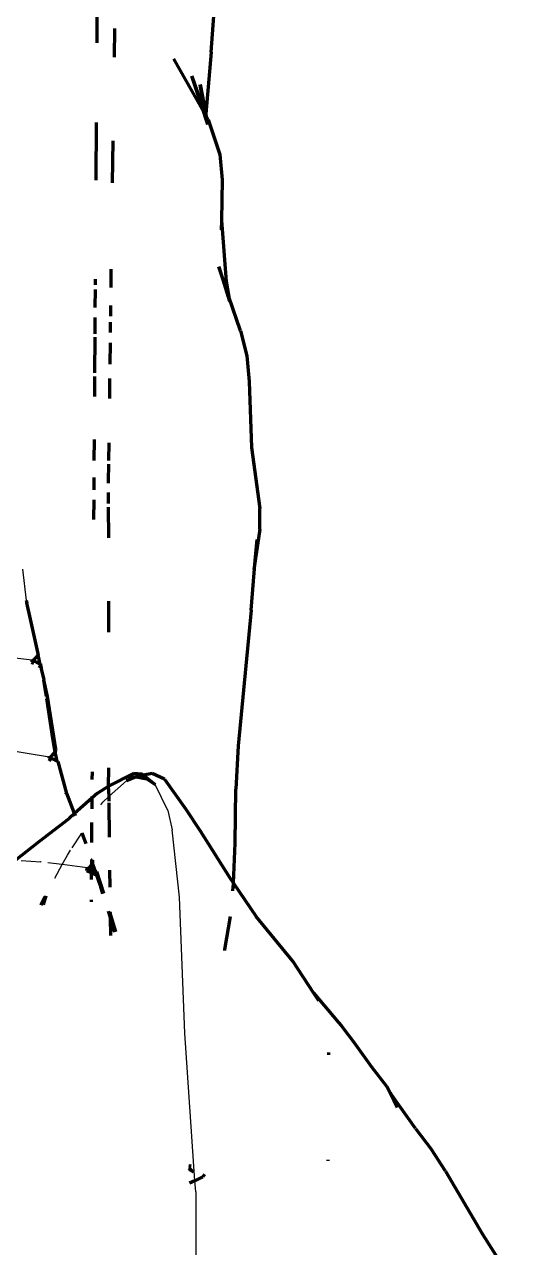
# Model space of a CAD drawing. Header units: millimetres. Extents: x 4307 to 31003, y 2809 to 20009.
# Drawn here: x 7460.6 to 7512.4, y 7207.4 to 7338.3 of the extents above; entities that cross this region are included whole.
import ezdxf

# ---------------------------------------------------------------- set-up
doc = ezdxf.new("R2010")
doc.units = ezdxf.units.MM
doc.layers.add('ProfileEdges', color=7, linetype='Continuous')

msp = doc.modelspace()

# ---------------------------------------------------------------- linework, layer by layer
for p, q in [((7460.37, 7280.02), (7460.76, 7276.65)), ((7461.38, 7270.27), (7458.31, 7270.61)), ((7463.24, 7259.89), (7458.46, 7260.66)), ((7469.63, 7255.69), (7471.49, 7257.34)), ((7475.92, 7254.16), (7474.55, 7256.94)), ((7468.95, 7255.08), (7469.63, 7255.69)), ((7468.75, 7254.78), (7468.95, 7255.08)), ((7475.92, 7254.16), (7476.38, 7252.11)), ((7465.68, 7250.18), (7466.72, 7251.74)), ((7477.17, 7244.9), (7476.38, 7252.11)), ((7460.21, 7248.83), (7462.27, 7248.69)), ((7462.36, 7248.67), (7462.27, 7248.69)), ((7464.61, 7248.38), (7465.16, 7249.4)), ((7465.16, 7249.4), (7465.51, 7249.92)), ((7464.61, 7248.38), (7463.08, 7248.58)), ((7463.82, 7246.93), (7464.61, 7248.38)), ((7467.29, 7248.02), (7464.61, 7248.38)), ((7477.76, 7230.34), (7477.17, 7244.9)), ((7478.83, 7214.54), (7477.76, 7230.34)), ((7478.91, 7213.36), (7478.83, 7214.54)), ((7478.91, 7213.36), (7478.93, 7203.98))]:
    msp.add_line(p, q)
at = {"layer": 'ProfileEdges', "lineweight": 211}
for p, q in [((7480.58, 7335.34), (7481.12, 7342.73)), ((7468.33, 7339.57), (7468.31, 7336.35)), ((7470.21, 7337.88), (7470.17, 7334.82)), ((7480.58, 7335.34), (7479.99, 7328.76)), ((7479.73, 7329.03), (7476.57, 7334.66)), ((7478.48, 7332.78), (7479.89, 7328.78)), ((7479.73, 7329.03), (7478.48, 7332.78)), ((7479.39, 7331.89), (7479.99, 7328.76)), ((7479.89, 7328.78), (7479.39, 7331.89)), ((7479.76, 7328.94), (7479.73, 7329.03)), ((7479.95, 7328.37), (7479.76, 7328.94)), ((7479.89, 7328.78), (7479.76, 7328.94)), ((7479.89, 7328.78), (7479.9, 7328.69)), ((7479.9, 7328.69), (7479.95, 7328.6)), ((7479.99, 7328.76), (7479.95, 7328.6)), ((7479.95, 7328.37), (7479.95, 7328.6)), ((7480.04, 7328.48), (7479.95, 7328.6)), ((7479.99, 7328.76), (7480.04, 7328.48)), ((7468.25, 7327.83), (7468.21, 7321.66)), ((7480.21, 7327.6), (7479.95, 7328.37)), ((7480.04, 7328.48), (7480.21, 7327.6)), ((7480.23, 7328.14), (7480.04, 7328.48)), ((7480.23, 7328.14), (7481.49, 7324.41)), ((7470.03, 7325.86), (7469.96, 7321.38)), ((7481.49, 7324.41), (7481.73, 7321.69)), ((7481.73, 7321.69), (7481.66, 7317.34)), ((7481.66, 7317.34), (7481.65, 7316.33)), ((7481.66, 7317.34), (7482.17, 7310.82)), ((7469.83, 7312.12), (7469.81, 7310.17)), ((7481.37, 7312.39), (7482.54, 7308.68)), ((7482.46, 7309.17), (7481.37, 7312.39)), ((7468.14, 7311.06), (7468.14, 7310.45)), ((7482.17, 7310.82), (7482.46, 7309.17)), ((7468.14, 7309.96), (7468.12, 7308.02)), ((7483.69, 7305.54), (7482.46, 7309.17)), ((7482.46, 7309.17), (7482.54, 7308.68)), ((7469.78, 7308.24), (7469.77, 7307.09)), ((7468.12, 7306.95), (7468.1, 7305.2)), ((7469.76, 7306.45), (7469.75, 7305.34)), ((7483.69, 7305.54), (7484.37, 7302.84)), ((7468.1, 7304.83), (7468.08, 7301.04)), ((7469.73, 7304.25), (7469.7, 7301.97)), ((7484.37, 7302.84), (7484.64, 7300.11)), ((7468.07, 7300.65), (7468.06, 7298.49)), ((7469.68, 7300.43), (7469.66, 7298.27)), ((7484.64, 7300.11), (7484.89, 7293.04)), ((7468.03, 7293.89), (7468.01, 7291.65)), ((7469.6, 7293.53), (7469.57, 7291.63)), ((7484.89, 7293.04), (7485.76, 7286.49)), ((7469.57, 7291.25), (7469.54, 7289.45)), ((7468, 7289.82), (7467.99, 7288.5)), ((7469.54, 7289.45), (7469.54, 7289.21)), ((7469.54, 7288.2), (7469.54, 7287.05)), ((7467.99, 7287.43), (7467.97, 7285.34)), ((7469.54, 7286.66), (7469.55, 7283.38)), ((7485.78, 7284.29), (7485.76, 7286.49)), ((7485.78, 7284.29), (7485.29, 7280.94)), ((7485.29, 7280.94), (7485.49, 7283.19)), ((7484.84, 7275.62), (7485.29, 7280.94)), ((7485.29, 7280.94), (7485.15, 7279.95)), ((7460.76, 7276.65), (7460.83, 7276.4)), ((7461.2, 7274.66), (7460.83, 7276.4)), ((7469.55, 7276.59), (7469.55, 7273.26)), ((7484.84, 7275.62), (7483.44, 7261.1)), ((7461.99, 7271.14), (7461.2, 7274.66)), ((7461.96, 7271.14), (7462.03, 7270.84)), ((7462.03, 7270.84), (7461.99, 7271.14)), ((7461.38, 7270.27), (7461.33, 7270.06)), ((7461.48, 7270.23), (7461.33, 7270.06)), ((7461.33, 7270.06), (7461.58, 7269.93)), ((7461.48, 7270.23), (7461.38, 7270.27)), ((7462.03, 7270.84), (7461.48, 7270.23)), ((7462.26, 7269.84), (7461.48, 7270.23)), ((7462.26, 7269.84), (7462.03, 7270.84)), ((7462.06, 7269.67), (7462.34, 7269.53)), ((7462.31, 7269.83), (7462.26, 7269.84)), ((7462.34, 7269.53), (7462.27, 7269.8)), ((7462.34, 7269.53), (7462.31, 7269.83)), ((7462.34, 7269.53), (7462.37, 7269.34)), ((7462.37, 7269.34), (7462.65, 7268.16)), ((7462.76, 7267.43), (7462.65, 7268.16)), ((7463.05, 7266.38), (7462.65, 7268.16)), ((7462.92, 7266.4), (7462.76, 7267.43)), ((7462.76, 7267.43), (7462.97, 7266.39)), ((7463.62, 7261.91), (7462.96, 7266.16)), ((7463, 7266.26), (7463.03, 7266.11)), ((7463.03, 7266.11), (7463.62, 7261.91)), ((7463.92, 7260.74), (7463.05, 7266.38)), ((7463.87, 7260.46), (7463.62, 7261.91)), ((7463.87, 7260.46), (7463.3, 7259.86)), ((7463.92, 7260.74), (7463.87, 7260.46)), ((7463.99, 7259.79), (7463.87, 7260.46)), ((7483.44, 7261.1), (7483.22, 7256.46)), ((7463.24, 7259.89), (7463.13, 7259.69)), ((7463.3, 7259.86), (7463.13, 7259.69)), ((7463.13, 7259.69), (7463.41, 7259.53)), ((7463.3, 7259.86), (7463.24, 7259.89)), ((7464.06, 7259.47), (7463.3, 7259.86)), ((7464.06, 7259.47), (7463.99, 7259.79)), ((7464.07, 7259.43), (7464.06, 7259.47)), ((7464.19, 7259.41), (7464.07, 7259.43)), ((7465.1, 7256), (7464.19, 7259.41)), ((7467.8, 7258.31), (7467.79, 7257.5)), ((7469.58, 7256.77), (7469.6, 7258.75)), ((7472.23, 7258.14), (7469.58, 7256.77)), ((7473.18, 7258.06), (7472.23, 7258.14)), ((7473.31, 7257.95), (7472.54, 7257.78)), ((7473.31, 7257.95), (7473.18, 7258.06)), ((7474.26, 7258.12), (7473.31, 7257.95)), ((7474.55, 7256.94), (7473.31, 7257.95)), ((7475.55, 7257.51), (7474.26, 7258.12)), ((7468.39, 7256.03), (7469.58, 7256.77)), ((7469.63, 7255.69), (7469.58, 7256.77)), ((7472.54, 7257.78), (7471.49, 7257.34)), ((7472.14, 7257.74), (7471.49, 7257.34)), ((7472.54, 7257.78), (7472.14, 7257.74)), ((7472.54, 7257.78), (7473.66, 7257.57)), ((7473.66, 7257.57), (7474.55, 7256.94)), ((7475.55, 7257.51), (7477.84, 7254.3)), ((7464.98, 7256.02), (7464.96, 7256.1)), ((7465.93, 7253.84), (7465.1, 7256)), ((7467.78, 7255.49), (7465.93, 7253.84)), ((7467.78, 7255.49), (7467.77, 7254.36)), ((7468.39, 7256.03), (7467.78, 7255.49)), ((7467.78, 7255.68), (7467.78, 7255.49)), ((7469.64, 7255.16), (7469.63, 7255.69)), ((7483.12, 7250.69), (7483.22, 7256.46)), ((7469.68, 7251.3), (7469.64, 7255.01)), ((7477.84, 7254.3), (7479.37, 7251.99)), ((7462.13, 7250.84), (7465.35, 7253.32)), ((7465.93, 7253.84), (7465.35, 7253.32)), ((7466.02, 7253.61), (7465.93, 7253.84)), ((7467.76, 7252.9), (7467.75, 7250.76)), ((7467.19, 7250.6), (7466.74, 7251.76)), ((7479.37, 7251.99), (7482.56, 7246.98)), ((7459.59, 7248.87), (7462.13, 7250.84)), ((7482.95, 7246.41), (7483.12, 7250.69)), ((7467.69, 7248.93), (7467.73, 7248.89)), ((7467.73, 7248.92), (7467.73, 7248.89)), ((7467.73, 7248.89), (7467.73, 7248.83)), ((7467.73, 7248.83), (7467.84, 7248.54)), ((7467.73, 7248.83), (7467.73, 7248.4)), ((7467.84, 7248.87), (7467.84, 7248.54)), ((7467.23, 7247.75), (7467.29, 7248.02)), ((7467.41, 7247.98), (7467.23, 7247.75)), ((7467.23, 7247.75), (7467.72, 7247.53)), ((7467.29, 7248.02), (7467.41, 7247.98)), ((7467.73, 7248.4), (7467.41, 7247.98)), ((7467.41, 7247.98), (7467.73, 7247.86)), ((7467.73, 7247.86), (7467.72, 7247.53)), ((7467.72, 7247.53), (7467.72, 7246.77)), ((7467.72, 7247.53), (7468.28, 7247.29)), ((7467.84, 7248.54), (7467.73, 7248.4)), ((7467.73, 7248.4), (7467.73, 7247.86)), ((7467.73, 7247.86), (7468.13, 7247.71)), ((7468.13, 7247.71), (7467.84, 7248.54)), ((7468.28, 7247.29), (7468.13, 7247.71)), ((7468.13, 7247.71), (7468.28, 7247.65)), ((7468.28, 7247.65), (7469.03, 7245.32)), ((7469.74, 7245.95), (7469.72, 7247.78)), ((7468.28, 7247.29), (7468.49, 7246.66)), ((7468.49, 7246.66), (7468.73, 7245.96)), ((7482.56, 7246.98), (7482.95, 7246.41)), ((7482.89, 7245.58), (7482.94, 7246.32)), ((7482.94, 7246.32), (7482.95, 7246.41)), ((7482.95, 7246.41), (7485.39, 7242.82)), ((7462.37, 7244.04), (7462.79, 7244.94)), ((7462.59, 7244.06), (7462.89, 7245.02)), ((7468.96, 7245.26), (7468.73, 7245.96)), ((7467.7, 7244.6), (7467.7, 7244.4)), ((7469.78, 7242.67), (7469.55, 7243.39)), ((7469.66, 7243.32), (7469.78, 7242.96)), ((7469.78, 7242.96), (7469.78, 7243.24)), ((7469.78, 7242.96), (7470.33, 7241.23)), ((7469.78, 7242.67), (7469.78, 7242.96)), ((7469.8, 7240.78), (7469.78, 7242.67)), ((7470.26, 7241.16), (7469.78, 7242.67)), ((7482.61, 7242.82), (7482, 7239.3)), ((7489.3, 7238.03), (7485.39, 7242.82)), ((7482, 7239.3), (7481.99, 7239.2)), ((7491.52, 7234.66), (7489.3, 7238.03)), ((7491.52, 7234.66), (7494.2, 7231.46)), ((7492.1, 7233.79), (7491.52, 7234.66)), ((7494.2, 7231.46), (7494.48, 7231.14)), ((7494.48, 7231.14), (7496.05, 7229.09)), ((7497.77, 7226.69), (7496.05, 7229.09)), ((7493.17, 7228), (7493.17, 7228.27)), ((7499.39, 7224.64), (7497.77, 7226.69)), ((7499.39, 7224.64), (7499.73, 7223.94)), ((7502.46, 7220.14), (7499.73, 7223.94)), ((7499.73, 7223.94), (7500.48, 7222.37)), ((7502.46, 7220.14), (7504.17, 7217.89)), ((7505.67, 7215.56), (7504.17, 7217.89)), ((7478.41, 7216.08), (7478.16, 7216.14)), ((7478.41, 7216.08), (7478.16, 7216.09)), ((7478.17, 7215.93), (7478.66, 7215.5)), ((7493.09, 7216.65), (7493.09, 7216.77)), ((7478.19, 7215.73), (7478.66, 7215.5)), ((7479.68, 7214.94), (7478.83, 7214.54)), ((7479.85, 7215.2), (7479.68, 7214.94)), ((7505.67, 7215.56), (7509.63, 7208.81)), ((7478.83, 7214.54), (7478.25, 7214.28)), ((7509.63, 7208.81), (7512.42, 7204.42))]:
    msp.add_line(p, q, dxfattribs=at)

doc.saveas('drawing.dxf')
